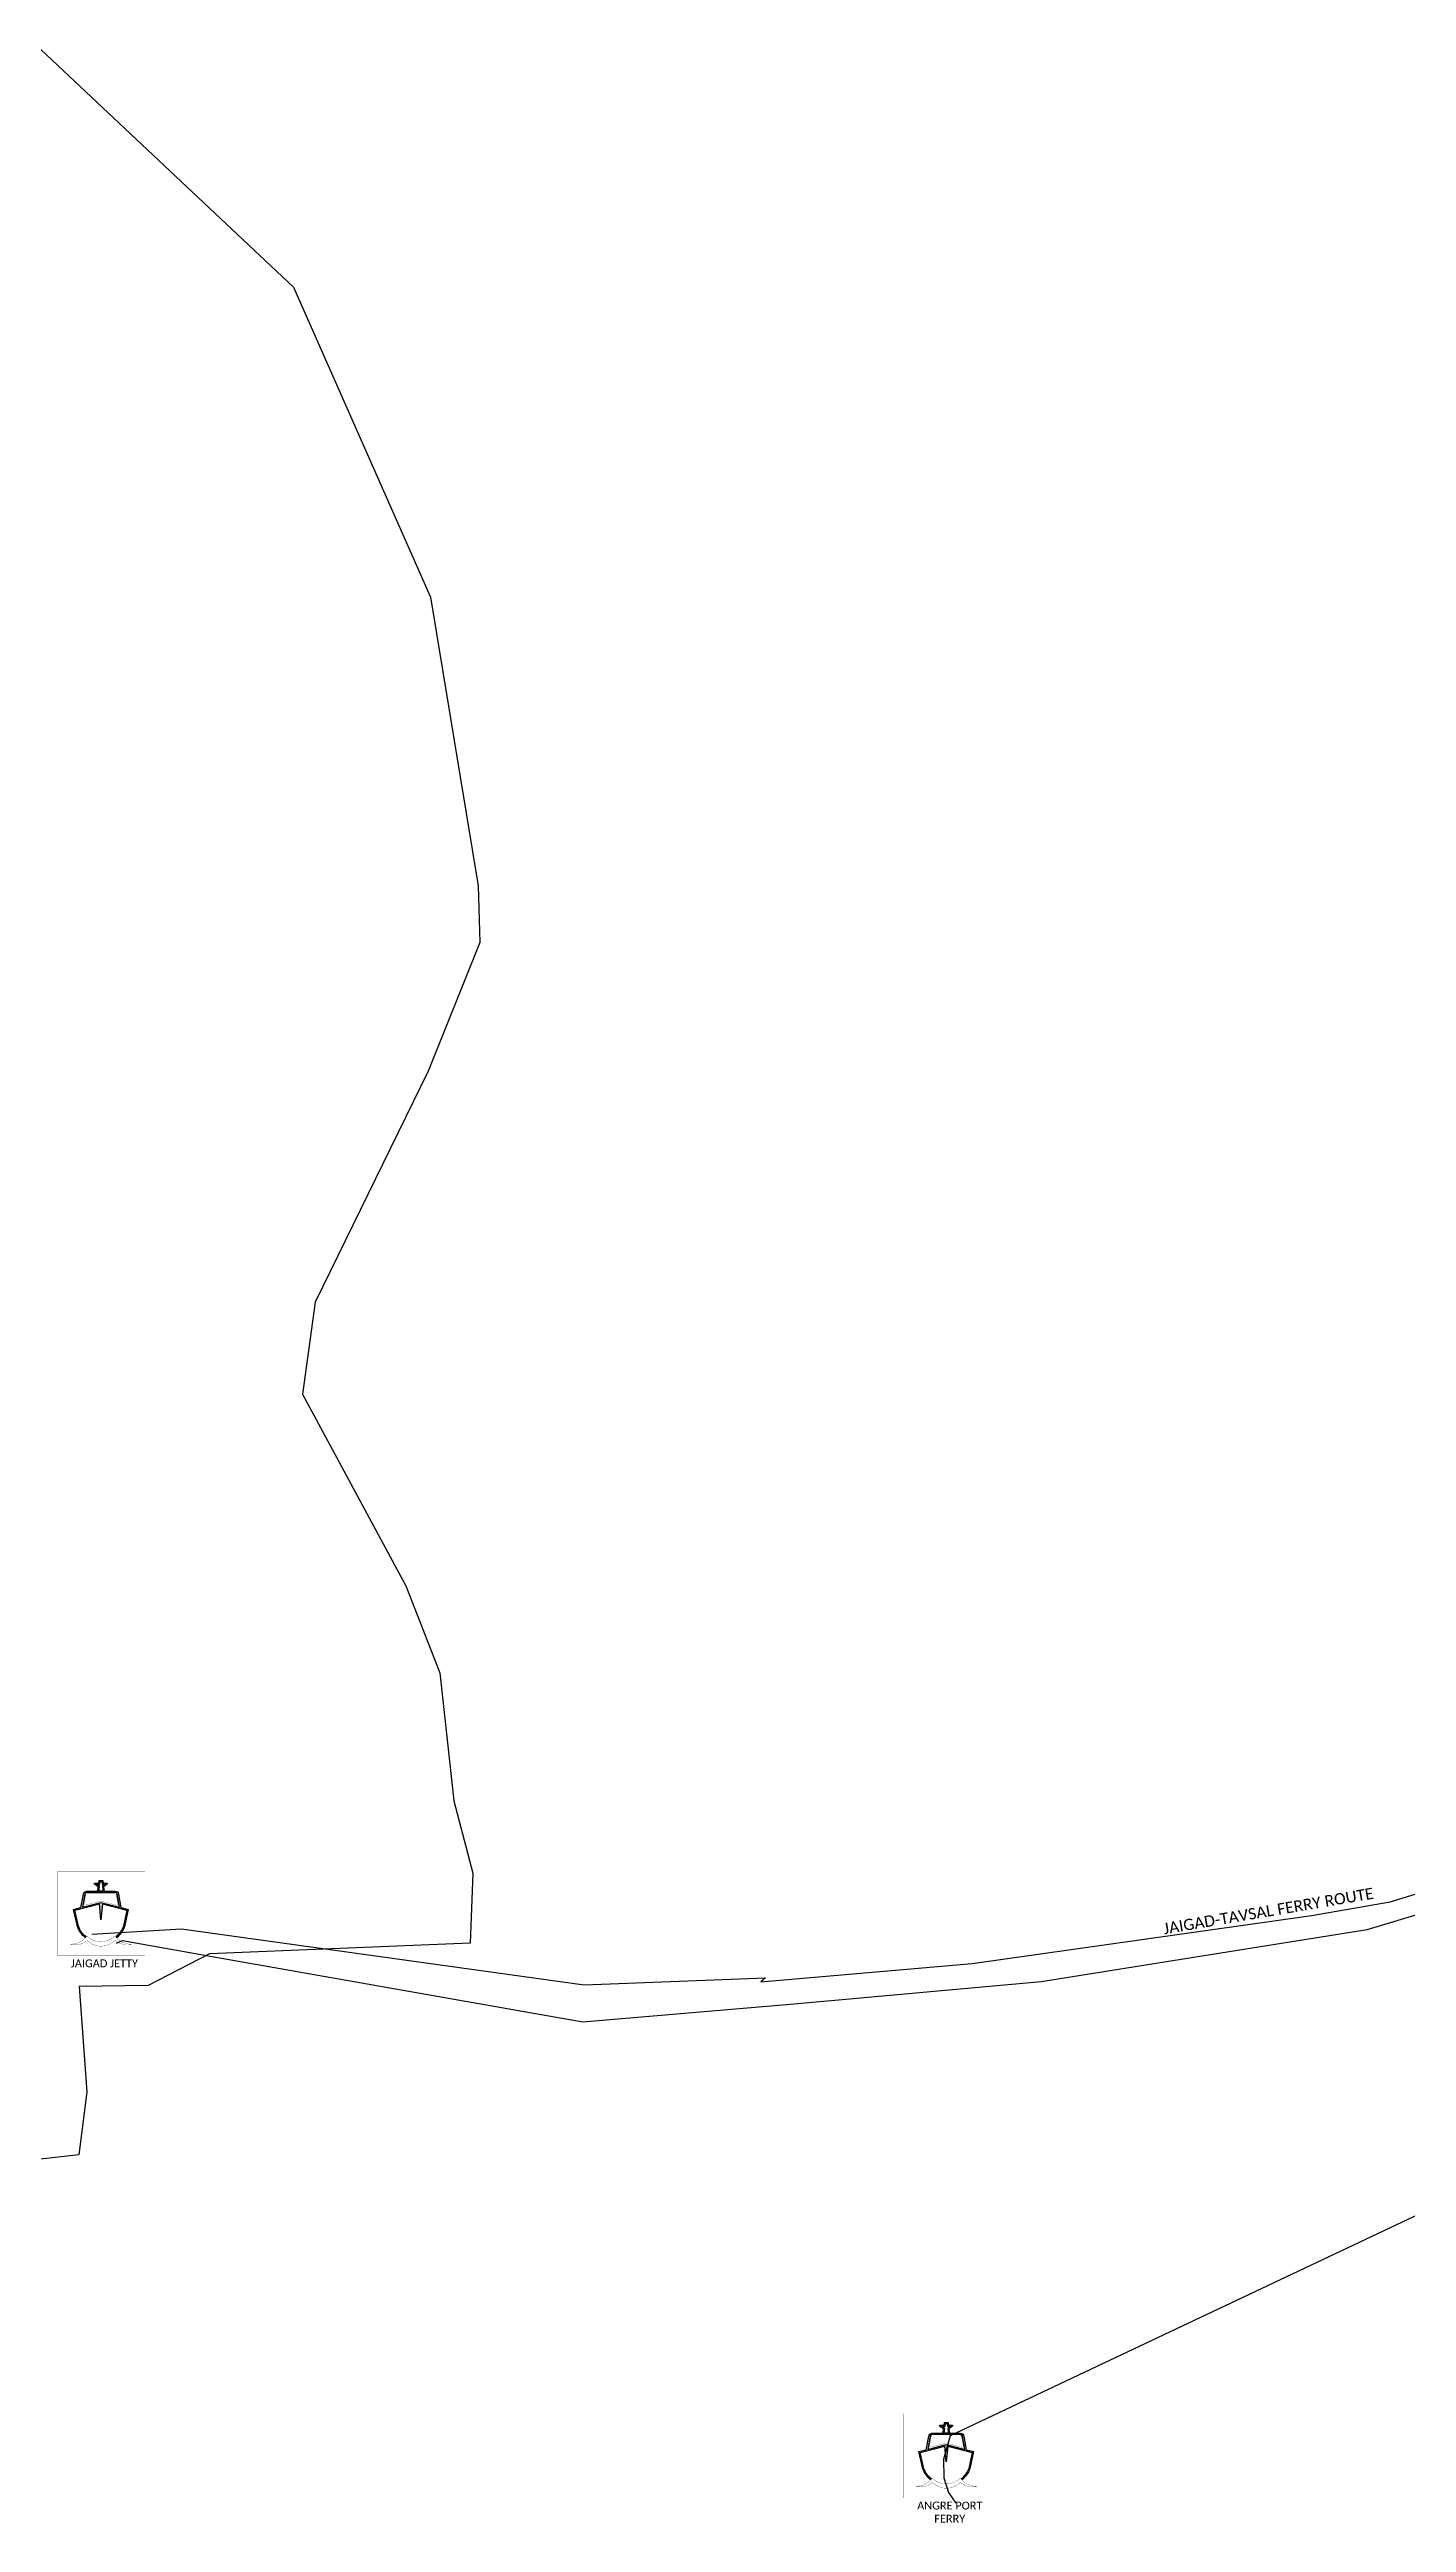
# Model space of a CAD drawing. Header units: metres. Extents: x 309933 to 313570, y 1912094 to 1914386.
# Drawn here: x 311153 to 312362, y 1912094 to 1914295 of the extents above; entities that cross this region are included whole.
import ezdxf

# ---------------------------------------------------------------- set-up
doc = ezdxf.new("R2010")
doc.units = ezdxf.units.M
for name, color, linetype in [('FERRY', 14, 'Continuous'), ('FERRY ROUTE', 5, 'Continuous'), ('FERRY ROUTE TEXT', 7, 'Continuous'), ('JETTY TEXT', 7, 'Continuous'), ('village', 3, 'Continuous')]:
    doc.layers.add(name, color=color, linetype=linetype)
doc.styles.get("Standard").update_dxf_attribs({"font": 'calibri.ttf'})
doc.linetypes.add('FENCELINE2', pattern='A,0.25,-0.1,[132,ltypeshp.shx,S=0.1,R=0,X=-0.1,Y=0],-0.1,1', length=1.45)

# ---------------------------------------------------------------- blocks, each defined once
blk = doc.blocks.new('TUYJYHJ')
h = blk.add_hatch(color=256)
h.dxf.hatch_style = 1
h.paths.add_polyline_path([(-17427, 33760, 0.3927863), (-17566, 33889), (-18045, 33889), (-18075, 34080), (-17901, 34205), (-17918, 34237), (-18098, 34237), (-18112, 34354), (-18272, 34355), (-18285, 34236), (-18465, 34234), (-18482, 34202), (-18306, 34078), (-18333, 33889), (-18821, 33889, 0.3808527), (-18952, 33762), (-19066, 33168), (-19383, 33085), (-19217, 32340, 0.1416171), (-18869, 31851, 0.0136089), (-18837, 31886, -0.1415696), (-19171, 32353), (-19326, 33051), (-18254, 33330), (-18191, 32633), (-18127, 33330), (-17055, 33051), (-17210, 32353, -0.1421711), (-17546, 31885, 0.0134174), (-17514, 31849, 0.1421217), (-17165, 32340), (-16999, 33085), (-17315, 33168)])
h.paths.add_polyline_path([(-17377, 33184), (-18191, 33396), (-19003, 33184), (-18894, 33755, -0.3875835), (-18819, 33831), (-17566, 33831, -0.4030462), (-17485, 33753)], flags=16)
h.paths.add_polyline_path([(-17522, 33276), (-18153, 33444, 0.1099752), (-18246, 33444), (-18863, 33280, -0.3953326), (-18920, 33345), (-18859, 33724, -0.2949015), (-18804, 33783), (-17594, 33782, -0.3365152), (-17524, 33736), (-17447, 33341, -0.3840616)], flags=0)
h.paths.add_polyline_path([(-18093, 33889), (-18286, 33889), (-18255, 34100), (-18379, 34188), (-18243, 34190), (-18230, 34308), (-18154, 34307), (-18140, 34190), (-18003, 34190), (-18126, 34101)], flags=16)
at = {"const_width": 10}
blk.add_lwpolyline([(-20070, 34743), (-16263, 34743), (-16263, 31059), (-20070, 31059)], close=True, dxfattribs=at)
at = {"flags": 128}
for points in [[(-18869, 31851, -0.1416171), (-19217, 32340), (-19383, 33085), (-19066, 33168), (-18952, 33762, -0.3808527), (-18821, 33889), (-18333, 33889), (-18306, 34078), (-18482, 34202), (-18465, 34234), (-18285, 34236), (-18272, 34355), (-18112, 34354), (-18112, 34354), (-18098, 34237), (-17918, 34237), (-17901, 34205), (-18075, 34080), (-18045, 33889), (-17565, 33889), (-17565, 33889, -0.3919775), (-17427, 33760), (-17315, 33168), (-16999, 33085), (-17165, 32340, -0.1421217), (-17514, 31849)], [(-17377, 33184), (-17485, 33753, 0.4019781), (-17565, 33831), (-18819, 33831, 0.3875835), (-18894, 33755), (-19003, 33184)], [(-18837, 31886, -0.1415696), (-19171, 32353), (-19326, 33051), (-18254, 33330)], [(-18127, 33330), (-17055, 33051), (-17210, 32353, -0.1421711), (-17546, 31885)]]:
    blk.add_lwpolyline(points, format="xyb", dxfattribs=at)
at = {"const_width": 10, "flags": 128}
blk.add_lwpolyline([(-17594, 33782, -0.3365152), (-17524, 33736), (-17447, 33341, -0.3840616), (-17522, 33276), (-18153, 33444, 0.1099752), (-18246, 33444), (-18863, 33280, -0.3953326), (-18920, 33345), (-18859, 33724, -0.2949015), (-18804, 33783)], format="xyb", close=True, dxfattribs=at)
at = {"flags": 128}
for points in [[(-18286, 33889), (-18255, 34100), (-18379, 34188), (-18243, 34190), (-18230, 34308), (-18154, 34307), (-18140, 34190), (-18003, 34190), (-18126, 34101), (-18093, 33889)], [(-18093, 33889), (-18286, 33889)], [(-19003, 33184), (-18191, 33396), (-17377, 33184)], [(-18127, 33330), (-18191, 32633), (-18254, 33330)]]:
    blk.add_lwpolyline(points, dxfattribs=at)
at = {"const_width": 10}
blk.add_lwpolyline([(-19531, 31574, 0.2463985), (-18801, 31932, 0.4206168), (-17584, 31932, 0.244555), (-16847, 31572, -0.2283367), (-17585, 31739, -0.420789), (-18798, 31742, -0.2663096)], format="xyb", close=True, dxfattribs=at)

msp = doc.modelspace()

# ---------------------------------------------------------------- linework, layer by layer
at = {"layer": 'FERRY ROUTE', "linetype": 'FENCELINE2', "ltscale": 10}
for points in [[(313564.4, 1913111.2), (313570.1, 1912948.1), (313260.6, 1912798.5), (312957.9, 1912651.4), (312384.5, 1912373.7), (311955.2, 1912170.8), (311949.2, 1912149.9), (311949.3, 1912133.4), (311953.6, 1912120.2), (311960.2, 1912110.8)], [(311212.6, 1912609.4), (311218.1, 1912611.5), (311306.2, 1912595.8), (311627.9, 1912539.1), (311816.3, 1912555.3), (312036, 1912575), (312326.4, 1912621.3), (312586.2, 1912699.5), (312705.4, 1912736.5), (313011.3, 1912857.1), (313384.6, 1912997.5), (313548.8, 1913075.8), (313553.7, 1913079.7), (313558, 1913086.6), (313562.2, 1913097.5), (313561.8, 1913106.3)], [(311190.6, 1912617.2), (311270.7, 1912621.9), (311629.3, 1912572.2), (311790.7, 1912578.5), (311786.5, 1912574.7), (311974.7, 1912591.1), (312276.9, 1912633.8), (312347, 1912646.1), (312640.6, 1912736.3), (312721.4, 1912763.6), (312851, 1912829.6), (312871.7, 1912874), (312883, 1912904.9), (312876.3, 1912952.8)]]:
    msp.add_lwpolyline(points, dxfattribs=at)
at = {"layer": 'village', "color": 3}
msp.add_polyline3d([(311145.4, 1914294.8, 0), (311370.4, 1914083.3, 0), (311492.2, 1913807.3, 0), (311534.7, 1913550.4, 0), (311536.3, 1913500.1, 0), (311490.3, 1913385.4, 0), (311389.6, 1913179.7, 0), (311378.2, 1913097.8, 0), (311470.3, 1912927.2, 0), (311500.6, 1912850, 0), (311513, 1912736, 0), (311530.1, 1912671.7, 0), (311527.6, 1912609.2, 0), (311295.6, 1912599.8, 0), (311240.9, 1912571.7, 0), (311179.4, 1912570.7, 0), (311186.2, 1912476.9, 0), (311179, 1912420.8, 0), (310982.4, 1912398.6, 0)], dxfattribs=at)

# ---------------------------------------------------------------- block references
at = {"layer": 'FERRY', "xscale": 0.02037768688584161, "yscale": 0.02037768688584161, "zscale": 0.02037768688584161}
for p in [(311569.5, 1911965), (312322.3, 1911482.5)]:
    msp.add_blockref('TUYJYHJ', p, dxfattribs=at)

# ---------------------------------------------------------------- texts
at = {"layer": 'FERRY ROUTE TEXT', "insert": (312144.2, 1912627), "char_height": 10, "attachment_point": 1, "rotation": 9.6553}
msp.add_mtext_dynamic_manual_height_columns('JAIGAD-TAVSAL FERRY ROUTE', width=316.606, gutter_width=1, heights=[0], dxfattribs=at)
at = {"layer": 'JETTY TEXT', "char_height": 7, "width": 73.49, "attachment_point": 1}
for s, insert in [('\\pxqc;JAIGAD JETTY', (311165.2, 1912594.8)), ('\\pxqc;ANGRE PORT FERRY ', (311918, 1912112.2))]:
    msp.add_mtext(s, dxfattribs=dict(at, insert=insert))

doc.saveas('drawing.dxf')
